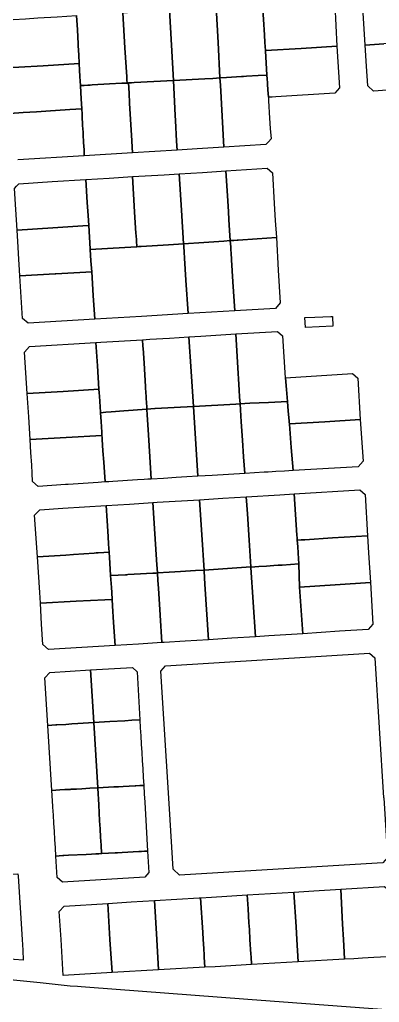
# Model space of a CAD drawing. Header units: metres. Extents: x 3 to 1005126, y 39 to 4383651.
# Drawn here: x 478634.7 to 478789, y 4363768.3 to 4364190.6 of the extents above; entities that cross this region are included whole.
import ezdxf

# ---------------------------------------------------------------- set-up
doc = ezdxf.new("R2010")
doc.units = ezdxf.units.M
doc.header["$MEASUREMENT"] = 0
doc.layers.add('TM_Llucmajor', color=7, linetype='Continuous')

msp = doc.modelspace()

# ---------------------------------------------------------------- linework, layer by layer
at = {"layer": 'TM_Llucmajor', "linetype": 'Continuous', "flags": 128}
for points in [[(478738.93, 4364197.3), (478767.82, 4364199.13), (478769.95, 4364197.05), (478770.33, 4364188.11), (478770.88, 4364179.25), (478755.52, 4364178.31), (478740.17, 4364177.38), (478739.96, 4364180.78), (478739.75, 4364184.18), (478739.34, 4364190.74), (478738.93, 4364197.3)], [(478783.04, 4364179.62), (478783.03, 4364179.76), (478781.79, 4364198.05), (478783.68, 4364200.05), (478796.38, 4364200.83), (478804.38, 4364201.32), (478812.38, 4364201.81), (478813.07, 4364191.89), (478813.76, 4364181.84), (478813.49, 4364181.82), (478813.22, 4364181.8), (478807.16, 4364181.36), (478801.1, 4364180.92), (478798.4, 4364180.73), (478797.77, 4364180.68), (478794.35, 4364180.43), (478790.94, 4364180.19), (478786.99, 4364179.9), (478783.04, 4364179.62)], [(478678.91, 4364193.6), (478688.97, 4364194.22), (478699.02, 4364194.83), (478699.88, 4364179.66), (478700.74, 4364164.48), (478692.27, 4364164.02), (478683.8, 4364163.57), (478682.63, 4364163.5), (478681.45, 4364163.44), (478681.13, 4364163.42), (478680.81, 4364163.41), (478680.73, 4364164.74), (478680.64, 4364166.08), (478679.86, 4364178.51), (478678.91, 4364193.6)], [(478699.02, 4364194.83), (478709.03, 4364195.45), (478719.04, 4364196.06), (478719.85, 4364180.83), (478720.66, 4364165.59), (478719.13, 4364165.5), (478717.6, 4364165.41), (478714.18, 4364165.2), (478700.74, 4364164.48), (478699.88, 4364179.66), (478699.02, 4364194.83)], [(478719.04, 4364196.06), (478723.43, 4364196.33), (478738.93, 4364197.3), (478739.34, 4364190.74), (478739.75, 4364184.18), (478739.96, 4364180.78), (478740.17, 4364177.38), (478740.18, 4364177.29), (478740.83, 4364166.82), (478737.07, 4364166.59), (478732.05, 4364166.29), (478730.74, 4364166.21), (478729.92, 4364166.16), (478723.44, 4364165.76), (478720.66, 4364165.59), (478719.85, 4364180.83), (478719.04, 4364196.06)], [(478629.26, 4364169.87), (478629.05, 4364173.26), (478628.1, 4364188.67), (478628.94, 4364189.63), (478629.77, 4364190.58), (478630.84, 4364190.65), (478631.92, 4364190.71), (478637.2, 4364191.04), (478642.49, 4364191.36), (478650.8, 4364191.87), (478659.12, 4364192.39), (478659.46, 4364186.3), (478659.8, 4364180.22), (478659.82, 4364179.79), (478659.84, 4364179.36), (478660.05, 4364175.57), (478660.26, 4364171.78), (478644.76, 4364170.83), (478634.37, 4364170.19), (478631.81, 4364170.03), (478629.26, 4364169.87)], [(478740.17, 4364177.38), (478755.52, 4364178.31), (478770.88, 4364179.25), (478772, 4364161.28), (478770, 4364159.03), (478744.6, 4364157.48), (478743.01, 4364157.38), (478741.42, 4364157.28), (478741.32, 4364158.9), (478741.22, 4364160.51), (478741.16, 4364161.39), (478741.13, 4364162.03), (478741.03, 4364163.55), (478740.93, 4364165.19), (478740.83, 4364166.82), (478740.18, 4364177.29), (478740.17, 4364177.38)], [(478629.26, 4364169.87), (478631.81, 4364170.03), (478634.37, 4364170.19), (478644.76, 4364170.83), (478660.26, 4364171.78), (478660.42, 4364168.97), (478660.58, 4364166.16), (478660.68, 4364164.25), (478660.79, 4364162.33), (478660.79, 4364162.25), (478661.1, 4364156.66), (478661.22, 4364154.49), (478661.34, 4364152.31), (478658.8, 4364152.15), (478656.25, 4364151.98), (478645.9, 4364151.31), (478641.95, 4364151.05), (478636.2, 4364150.68), (478630.46, 4364150.31), (478630, 4364157.85), (478629.63, 4364163.86), (478629.26, 4364169.87)], [(478681.45, 4364163.44), (478682.63, 4364163.5), (478683.8, 4364163.57), (478692.27, 4364164.02), (478700.74, 4364164.48), (478701.48, 4364149.52), (478701.59, 4364147.24), (478702.03, 4364138.45), (478702.23, 4364134.57), (478683.07, 4364133.39), (478682.64, 4364141.07), (478682.05, 4364152.25), (478681.91, 4364154.78), (478681.68, 4364159.11), (478681.45, 4364163.44)], [(478700.74, 4364164.48), (478714.18, 4364165.2), (478717.6, 4364165.41), (478719.13, 4364165.5), (478720.66, 4364165.59), (478720.82, 4364162.44), (478721.58, 4364149.13), (478722.33, 4364135.82), (478710.9, 4364135.1), (478702.23, 4364134.57), (478702.03, 4364138.45), (478701.59, 4364147.24), (478701.48, 4364149.52), (478700.74, 4364164.48)], [(478720.66, 4364165.59), (478723.44, 4364165.76), (478729.92, 4364166.16), (478730.74, 4364166.21), (478732.05, 4364166.29), (478737.07, 4364166.59), (478740.83, 4364166.82), (478740.93, 4364165.19), (478741.03, 4364163.55), (478741.13, 4364162.03), (478741.16, 4364161.39), (478741.22, 4364160.51), (478741.32, 4364158.9), (478741.42, 4364157.28), (478741.5, 4364155.69), (478741.9, 4364148.29), (478742.24, 4364143.83), (478742.57, 4364139.37), (478741.49, 4364138.16), (478740.41, 4364136.95), (478722.33, 4364135.82), (478721.58, 4364149.13), (478720.82, 4364162.44), (478720.66, 4364165.59)], [(478660.79, 4364162.33), (478662.4, 4364162.41), (478664, 4364162.5), (478664.92, 4364162.55), (478665.84, 4364162.6), (478673.32, 4364163), (478678.52, 4364163.28), (478680.24, 4364163.37), (478680.81, 4364163.41), (478681.13, 4364163.42), (478681.45, 4364163.44), (478681.68, 4364159.11), (478681.91, 4364154.78), (478682.05, 4364152.25), (478682.64, 4364141.07), (478683.07, 4364133.39), (478662.46, 4364132.12), (478662.39, 4364133.41), (478662.32, 4364134.7), (478662.23, 4364136.29), (478662.15, 4364137.87), (478662.12, 4364138.26), (478662.1, 4364138.64), (478662.01, 4364140.37), (478661.91, 4364142.11), (478661.9, 4364142.23), (478661.9, 4364142.34), (478661.82, 4364143.76), (478661.74, 4364145.18), (478661.72, 4364145.55), (478661.7, 4364145.91), (478661.65, 4364146.79), (478661.6, 4364147.68), (478661.47, 4364150), (478661.34, 4364152.31), (478661.22, 4364154.49), (478661.1, 4364156.66), (478660.79, 4364162.25), (478660.79, 4364162.33)], [(478724.31, 4364107.99), (478724, 4364112.82), (478723.19, 4364125.65), (478740.95, 4364126.76), (478743.2, 4364124.77), (478743.99, 4364111.6), (478744.42, 4364104.33), (478744.86, 4364097.07), (478736.63, 4364096.5), (478728.4, 4364095.93), (478728.24, 4364095.91), (478728.09, 4364095.9), (478726.59, 4364095.8), (478725.09, 4364095.7), (478724.96, 4364097.84), (478724.82, 4364099.98), (478724.51, 4364104.83), (478724.31, 4364107.99)], [(478633.59, 4364100.18), (478633.02, 4364109.13), (478632.46, 4364118.08), (478633.37, 4364119.11), (478634.29, 4364120.13), (478648.67, 4364121.03), (478663.05, 4364121.92), (478663.69, 4364112.03), (478664.04, 4364106.55), (478664.33, 4364102.14), (478661.77, 4364101.98), (478648.96, 4364101.16), (478633.59, 4364100.18)], [(478664.04, 4364106.55), (478663.69, 4364112.03), (478663.05, 4364121.92), (478673.1, 4364122.54), (478683.14, 4364123.17), (478684.05, 4364108.11), (478684.61, 4364098.79), (478684.63, 4364098.47), (478684.65, 4364098.14), (478684.8, 4364095.6), (478684.95, 4364093.06), (478682.38, 4364092.9), (478679.81, 4364092.74), (478672.41, 4364092.28), (478665, 4364091.82), (478664.99, 4364091.92), (478664.98, 4364092.14), (478664.66, 4364097.14), (478664.33, 4364102.14), (478664.04, 4364106.55)], [(478684.61, 4364098.79), (478684.05, 4364108.11), (478683.14, 4364123.17), (478696.72, 4364124.01), (478703.21, 4364124.41), (478704.18, 4364108.79), (478705.08, 4364094.31), (478698.59, 4364093.91), (478686.83, 4364093.18), (478685.89, 4364093.12), (478684.95, 4364093.06), (478684.8, 4364095.6), (478684.65, 4364098.14), (478684.63, 4364098.47), (478684.61, 4364098.79)], [(478705.08, 4364094.31), (478704.18, 4364108.79), (478703.21, 4364124.41), (478713.2, 4364125.03), (478723.19, 4364125.65), (478724, 4364112.82), (478724.31, 4364107.99), (478724.51, 4364104.83), (478724.82, 4364099.98), (478724.96, 4364097.84), (478725.09, 4364095.7), (478724.97, 4364095.69), (478722.3, 4364095.5), (478713.69, 4364094.91), (478705.08, 4364094.31)], [(478634.83, 4364080.51), (478634.22, 4364090.14), (478634.21, 4364090.33), (478633.9, 4364095.25), (478633.59, 4364100.18), (478648.96, 4364101.16), (478661.77, 4364101.98), (478664.33, 4364102.14), (478664.66, 4364097.14), (478664.98, 4364092.14), (478664.99, 4364091.92), (478665, 4364091.82), (478665.31, 4364087.05), (478665.62, 4364082.29), (478650.22, 4364081.39), (478649.94, 4364081.38), (478642.38, 4364080.95), (478634.83, 4364080.51)], [(478725.27, 4364092.98), (478725.1, 4364095.58), (478725.09, 4364095.7), (478726.59, 4364095.8), (478728.09, 4364095.9), (478728.24, 4364095.91), (478728.4, 4364095.93), (478736.63, 4364096.5), (478744.86, 4364097.07), (478745.7, 4364083), (478746.54, 4364068.93), (478744.5, 4364066.57), (478727.02, 4364065.51), (478726.22, 4364077.97), (478725.62, 4364087.43), (478725.43, 4364090.43), (478725.36, 4364091.58), (478725.28, 4364092.73), (478725.28, 4364092.85), (478725.27, 4364092.98)], [(478665.62, 4364082.29), (478665.31, 4364087.05), (478665, 4364091.82), (478672.41, 4364092.28), (478679.81, 4364092.74), (478682.38, 4364092.9), (478684.95, 4364093.06), (478685.89, 4364093.12), (478686.83, 4364093.18), (478698.59, 4364093.91), (478705.08, 4364094.31), (478705.12, 4364093.74), (478705.16, 4364093.16), (478705.31, 4364090.66), (478705.47, 4364088.16), (478706.06, 4364078.74), (478706.97, 4364064.33), (478686.95, 4364063.12), (478666.93, 4364061.94), (478666.28, 4364072.11), (478665.62, 4364082.29)], [(478705.16, 4364093.16), (478705.12, 4364093.74), (478705.08, 4364094.31), (478713.69, 4364094.91), (478722.3, 4364095.5), (478724.97, 4364095.69), (478725.09, 4364095.7), (478725.1, 4364095.58), (478725.27, 4364092.98), (478725.28, 4364092.85), (478725.28, 4364092.73), (478725.36, 4364091.58), (478725.43, 4364090.43), (478725.62, 4364087.43), (478726.22, 4364077.97), (478727.02, 4364065.51), (478716.99, 4364064.92), (478706.97, 4364064.33), (478706.06, 4364078.74), (478705.47, 4364088.16), (478705.31, 4364090.66), (478705.16, 4364093.16)], [(478635.99, 4364062.18), (478635.41, 4364071.35), (478634.83, 4364080.51), (478642.38, 4364080.95), (478649.94, 4364081.38), (478650.22, 4364081.39), (478665.62, 4364082.29), (478666.28, 4364072.11), (478666.93, 4364061.94), (478638.33, 4364060.23), (478635.99, 4364062.18)], [(478757.12, 4364062.62), (478761.43, 4364062.77), (478768.3, 4364063.07), (478768.88, 4364063.07), (478769.05, 4364058.93), (478757.38, 4364058.38), (478757.12, 4364062.62)], [(478687.78, 4364047.82), (478687.61, 4364050.47), (478687.45, 4364053.12), (478689.03, 4364053.21), (478690.61, 4364053.31), (478698.99, 4364053.82), (478707.37, 4364054.34), (478708.31, 4364039.39), (478709.24, 4364024.44), (478701.07, 4364023.98), (478692.9, 4364023.51), (478692.78, 4364023.51), (478692.66, 4364023.5), (478690.98, 4364023.4), (478689.29, 4364023.31), (478689.22, 4364024.52), (478689.14, 4364025.72), (478688.98, 4364028.27), (478688.83, 4364030.81), (478688.76, 4364031.93), (478688.69, 4364033.06), (478688.38, 4364038.04), (478688.07, 4364043.02), (478687.94, 4364045.17), (478687.81, 4364047.32), (478687.79, 4364047.57), (478687.78, 4364047.82)], [(478709.24, 4364024.44), (478708.31, 4364039.39), (478707.37, 4364054.34), (478712.45, 4364054.65), (478727.4, 4364055.56), (478728.16, 4364043.51), (478728.93, 4364031.45), (478729.11, 4364028.51), (478729.3, 4364025.56), (478727.5, 4364025.47), (478709.24, 4364024.44)], [(478728.93, 4364031.45), (478728.16, 4364043.51), (478727.4, 4364055.56), (478745.29, 4364056.67), (478747.43, 4364054.75), (478748.64, 4364036.74), (478748.81, 4364036.75), (478749.22, 4364031.67), (478749.64, 4364026.59), (478741.54, 4364026.18), (478733.44, 4364025.77), (478731.37, 4364025.67), (478729.3, 4364025.56), (478729.11, 4364028.51), (478728.93, 4364031.45)], [(478637.96, 4364029.92), (478637.4, 4364038.87), (478636.84, 4364047.82), (478638.86, 4364050.12), (478667.41, 4364051.88), (478668.07, 4364041.88), (478668.72, 4364031.88), (478653.34, 4364030.9), (478637.96, 4364029.92)], [(478668.72, 4364031.88), (478668.07, 4364041.88), (478667.41, 4364051.88), (478669.52, 4364052.01), (478687.45, 4364053.12), (478687.61, 4364050.47), (478687.78, 4364047.82), (478687.79, 4364047.57), (478687.81, 4364047.32), (478687.94, 4364045.17), (478688.07, 4364043.02), (478688.38, 4364038.04), (478688.69, 4364033.06), (478688.76, 4364031.93), (478688.83, 4364030.81), (478688.98, 4364028.27), (478689.14, 4364025.72), (478689.22, 4364024.52), (478689.29, 4364023.31), (478679.34, 4364022.52), (478673.99, 4364022.09), (478671.69, 4364021.91), (478669.39, 4364021.73), (478669.37, 4364021.92), (478668.92, 4364028.79), (478668.82, 4364030.33), (478668.72, 4364031.88)], [(478749.64, 4364026.59), (478749.22, 4364031.67), (478748.81, 4364036.75), (478777.48, 4364038.55), (478779.76, 4364036.54), (478780.83, 4364018.81), (478765.63, 4364017.87), (478750.44, 4364016.92), (478750.38, 4364017.6), (478750.32, 4364018.27), (478749.98, 4364022.43), (478749.64, 4364026.59)], [(478639.21, 4364010.17), (478638.59, 4364020.02), (478637.96, 4364029.92), (478653.34, 4364030.9), (478668.72, 4364031.88), (478668.82, 4364030.33), (478668.92, 4364028.79), (478669.37, 4364021.92), (478669.39, 4364021.73), (478669.51, 4364019.87), (478669.63, 4364018.01), (478669.78, 4364015.72), (478669.93, 4364013.43), (478669.98, 4364012.71), (478670.02, 4364011.99), (478654.62, 4364011.08), (478639.21, 4364010.17)], [(478711.12, 4363994.42), (478709.24, 4364024.44), (478727.5, 4364025.47), (478729.3, 4364025.56), (478729.81, 4364017.78), (478730.33, 4364009.99), (478730.81, 4364002.82), (478731.28, 4363995.64), (478724.32, 4363995.22), (478717.35, 4363994.79), (478714.24, 4363994.6), (478711.12, 4363994.42)], [(478731.28, 4363995.64), (478730.81, 4364002.82), (478730.33, 4364009.99), (478729.81, 4364017.78), (478729.3, 4364025.56), (478731.37, 4364025.67), (478733.44, 4364025.77), (478741.54, 4364026.18), (478749.64, 4364026.59), (478749.98, 4364022.43), (478750.32, 4364018.27), (478750.38, 4364017.6), (478750.44, 4364016.92), (478750.44, 4364016.83), (478751.26, 4364006.84), (478752.08, 4363996.9), (478748.38, 4363996.68), (478744.69, 4363996.46), (478742.99, 4363996.36), (478741.3, 4363996.25), (478739.62, 4363996.15), (478731.28, 4363995.64)], [(478669.63, 4364018.01), (478669.51, 4364019.87), (478669.39, 4364021.73), (478671.69, 4364021.91), (478673.99, 4364022.09), (478679.34, 4364022.52), (478689.29, 4364023.31), (478689.3, 4364023.16), (478689.44, 4364020.83), (478689.71, 4364016.53), (478689.98, 4364012.24), (478690.56, 4364002.72), (478691.15, 4363993.21), (478689.64, 4363993.12), (478688.13, 4363993.03), (478685.21, 4363992.85), (478674.69, 4363992.18), (478673.01, 4363992.07), (478671.34, 4363991.96), (478671.06, 4363996.21), (478670.78, 4364000.46), (478670.46, 4364005.37), (478670.14, 4364010.28), (478670.08, 4364011.14), (478670.02, 4364011.99), (478669.98, 4364012.71), (478669.93, 4364013.43), (478669.78, 4364015.72), (478669.63, 4364018.01)], [(478689.44, 4364020.83), (478689.3, 4364023.16), (478689.29, 4364023.31), (478690.98, 4364023.4), (478692.66, 4364023.5), (478692.78, 4364023.51), (478692.9, 4364023.51), (478701.07, 4364023.98), (478709.24, 4364024.44), (478711.12, 4363994.42), (478706.49, 4363994.14), (478701.85, 4363993.86), (478696.5, 4363993.53), (478691.15, 4363993.21), (478690.56, 4364002.72), (478689.98, 4364012.24), (478689.71, 4364016.53), (478689.44, 4364020.83)], [(478752.08, 4363996.9), (478751.26, 4364006.84), (478750.44, 4364016.83), (478750.44, 4364016.92), (478765.63, 4364017.87), (478780.83, 4364018.81), (478782.13, 4364000.86), (478780.03, 4363998.48), (478752.08, 4363996.9)], [(478671.34, 4363991.96), (478669.85, 4363991.87), (478668.37, 4363991.77), (478666.27, 4363991.64), (478664.16, 4363991.51), (478659.81, 4363991.23), (478655.46, 4363990.95), (478654.93, 4363990.92), (478654.41, 4363990.88), (478642.61, 4363989.97), (478640.26, 4363992.1), (478640.12, 4363995.69), (478639.9, 4363999.16), (478639.55, 4364004.67), (478639.21, 4364010.17), (478654.62, 4364011.08), (478670.02, 4364011.99), (478670.08, 4364011.14), (478670.14, 4364010.28), (478670.46, 4364005.37), (478670.78, 4364000.46), (478671.06, 4363996.21), (478671.34, 4363991.96)], [(478733.9, 4363955.57), (478733.16, 4363966.92), (478732.42, 4363978.27), (478732.18, 4363981.94), (478731.94, 4363985.6), (478746.41, 4363986.51), (478752.53, 4363986.89), (478753.12, 4363977.97), (478753.71, 4363969.05), (478753.78, 4363968.01), (478753.85, 4363966.97), (478754.03, 4363964.2), (478754.22, 4363961.44), (478754.37, 4363959.08), (478754.53, 4363956.73), (478750.93, 4363956.5), (478747.34, 4363956.27), (478745.58, 4363956.16), (478743.82, 4363956.04), (478742.22, 4363955.94), (478740.62, 4363955.84), (478737.28, 4363955.62), (478733.91, 4363955.4), (478733.9, 4363955.57)], [(478753.71, 4363969.05), (478753.12, 4363977.97), (478752.53, 4363986.89), (478780.61, 4363988.57), (478782.97, 4363986.56), (478784.01, 4363968.82), (478768.93, 4363967.9), (478757.08, 4363967.17), (478755.46, 4363967.07), (478753.85, 4363966.97), (478753.78, 4363968.01), (478753.71, 4363969.05)], [(478672.69, 4363968.54), (478672.27, 4363975.2), (478671.85, 4363981.87), (478681.86, 4363982.49), (478691.86, 4363983.11), (478692.73, 4363969.73), (478693.6, 4363956.36), (478693.82, 4363953.03), (478693.83, 4363952.85), (478693.26, 4363952.82), (478692.69, 4363952.79), (478692.31, 4363952.77), (478691.92, 4363952.75), (478683.79, 4363952.3), (478681.14, 4363952.15), (478680.64, 4363952.13), (478680.13, 4363952.1), (478676.94, 4363951.92), (478673.74, 4363951.75), (478673.41, 4363957.05), (478673.26, 4363959.46), (478673.11, 4363961.86), (478672.9, 4363965.2), (478672.69, 4363968.54)], [(478693.83, 4363952.85), (478693.82, 4363953.03), (478693.6, 4363956.36), (478692.73, 4363969.73), (478691.86, 4363983.11), (478693.66, 4363983.22), (478711.83, 4363984.35), (478712.82, 4363969.23), (478713.82, 4363954.11), (478710.1, 4363953.87), (478703.76, 4363953.48), (478698.8, 4363953.16), (478693.83, 4363952.85)], [(478713.82, 4363954.11), (478712.82, 4363969.23), (478711.83, 4363984.35), (478721.88, 4363984.98), (478731.94, 4363985.6), (478732.18, 4363981.94), (478732.42, 4363978.27), (478733.16, 4363966.92), (478733.9, 4363955.57), (478723.86, 4363954.84), (478713.82, 4363954.11)], [(478642.39, 4363959.73), (478641.13, 4363977.64), (478643.3, 4363980.03), (478653.3, 4363980.72), (478671.85, 4363981.87), (478672.27, 4363975.2), (478672.69, 4363968.54), (478672.9, 4363965.2), (478673.11, 4363961.86), (478670.76, 4363961.7), (478668.42, 4363961.54), (478667.54, 4363961.47), (478666.66, 4363961.41), (478657.75, 4363960.8), (478654.57, 4363960.58), (478642.39, 4363959.73)], [(478754.22, 4363961.44), (478754.03, 4363964.2), (478753.85, 4363966.97), (478755.46, 4363967.07), (478757.08, 4363967.17), (478768.93, 4363967.9), (478784.01, 4363968.82), (478784.44, 4363961.54), (478785.22, 4363948.77), (478770.04, 4363947.76), (478754.85, 4363946.75), (478754.53, 4363956.73), (478754.37, 4363959.08), (478754.22, 4363961.44)], [(478643.59, 4363939.92), (478643.32, 4363944.44), (478642.39, 4363959.73), (478654.57, 4363960.58), (478657.75, 4363960.8), (478666.66, 4363961.41), (478667.54, 4363961.47), (478668.42, 4363961.54), (478670.76, 4363961.7), (478673.11, 4363961.86), (478673.26, 4363959.46), (478673.41, 4363957.05), (478673.74, 4363951.75), (478674.07, 4363946.59), (478674.2, 4363944.49), (478674.39, 4363941.43), (478671.28, 4363941.28), (478658.99, 4363940.68), (478643.59, 4363939.92)], [(478694.25, 4363946.4), (478694.04, 4363949.63), (478693.83, 4363952.85), (478698.8, 4363953.16), (478703.76, 4363953.48), (478710.1, 4363953.87), (478713.82, 4363954.11), (478713.85, 4363953.57), (478714.2, 4363948.06), (478715.74, 4363924.19), (478710.74, 4363923.88), (478705.74, 4363923.57), (478696.67, 4363923.01), (478695.77, 4363922.95), (478695.01, 4363934.68), (478694.25, 4363946.4)], [(478714.2, 4363948.06), (478713.85, 4363953.57), (478713.82, 4363954.11), (478723.86, 4363954.84), (478733.9, 4363955.57), (478733.91, 4363955.4), (478733.91, 4363955.28), (478735.88, 4363925.44), (478725.81, 4363924.82), (478715.74, 4363924.19), (478714.2, 4363948.06)], [(478735.88, 4363925.44), (478733.91, 4363955.28), (478733.91, 4363955.4), (478737.28, 4363955.62), (478740.62, 4363955.84), (478742.22, 4363955.94), (478743.82, 4363956.04), (478745.58, 4363956.16), (478747.34, 4363956.27), (478750.93, 4363956.5), (478754.53, 4363956.73), (478754.85, 4363946.75), (478755.54, 4363936.76), (478756.24, 4363926.76), (478741.66, 4363925.8), (478735.88, 4363925.44)], [(478674.39, 4363941.43), (478674.2, 4363944.49), (478674.07, 4363946.59), (478673.74, 4363951.75), (478676.94, 4363951.92), (478680.13, 4363952.1), (478680.64, 4363952.13), (478681.14, 4363952.15), (478683.79, 4363952.3), (478691.92, 4363952.75), (478692.31, 4363952.77), (478692.69, 4363952.79), (478693.26, 4363952.82), (478693.83, 4363952.85), (478694.04, 4363949.63), (478694.25, 4363946.4), (478695.01, 4363934.68), (478695.77, 4363922.95), (478685.7, 4363922.31), (478675.63, 4363921.66), (478675.01, 4363931.55), (478674.56, 4363938.72), (478674.39, 4363941.43)], [(478756.24, 4363926.76), (478755.54, 4363936.76), (478754.85, 4363946.75), (478770.04, 4363947.76), (478785.22, 4363948.77), (478786.32, 4363930.93), (478784.25, 4363928.62), (478771.96, 4363927.8), (478764.1, 4363927.28), (478756.24, 4363926.76)], [(478675.63, 4363921.66), (478647.05, 4363920), (478644.66, 4363922.11), (478644.14, 4363930.9), (478643.59, 4363939.92), (478658.99, 4363940.68), (478671.28, 4363941.28), (478674.39, 4363941.43), (478674.56, 4363938.72), (478675.01, 4363931.55), (478675.63, 4363921.66)], [(478791.02, 4363856.23), (478792.56, 4363830.65), (478790.57, 4363828.35), (478750.38, 4363825.9), (478703.24, 4363822.94), (478700.61, 4363825.56), (478699.02, 4363851.52), (478695.27, 4363910.72), (478697.36, 4363912.99), (478784.88, 4363918.46), (478787.1, 4363916.45), (478790.88, 4363856.22), (478791.02, 4363856.23)], [(478646.8, 4363887.32), (478645.57, 4363907.82), (478647.65, 4363910.15), (478665.13, 4363911.2), (478666.54, 4363888.57), (478659.7, 4363888.14), (478657.1, 4363887.98), (478654.5, 4363887.81), (478650.65, 4363887.58), (478650.2, 4363887.55), (478646.8, 4363887.32)], [(478666.54, 4363888.57), (478665.13, 4363911.2), (478683.07, 4363912.27), (478685.12, 4363910.4), (478686.28, 4363889.79), (478682.9, 4363889.58), (478679.83, 4363889.39), (478673.38, 4363888.99), (478666.54, 4363888.57)], [(478668.29, 4363860.52), (478666.54, 4363888.57), (478673.38, 4363888.99), (478679.83, 4363889.39), (478682.9, 4363889.58), (478686.28, 4363889.79), (478686.48, 4363886.33), (478686.69, 4363882.87), (478686.9, 4363879.29), (478687.11, 4363875.71), (478687.32, 4363872.22), (478687.52, 4363868.73), (478687.74, 4363865.16), (478687.95, 4363861.59), (478686.26, 4363861.5), (478684.57, 4363861.4), (478684.46, 4363861.4), (478684.34, 4363861.39), (478681.74, 4363861.25), (478679.13, 4363861.11), (478677.09, 4363861), (478675.05, 4363860.89), (478668.29, 4363860.52)], [(478648.55, 4363859.45), (478646.8, 4363887.32), (478650.2, 4363887.55), (478650.65, 4363887.58), (478654.5, 4363887.81), (478657.1, 4363887.98), (478659.7, 4363888.14), (478666.54, 4363888.57), (478668.29, 4363860.52), (478668.19, 4363860.51), (478664.82, 4363860.33), (478661.45, 4363860.15), (478659.08, 4363860.02), (478656.72, 4363859.89), (478656.48, 4363859.88), (478656.25, 4363859.86), (478654.09, 4363859.75), (478651.94, 4363859.63), (478650.27, 4363859.54), (478648.55, 4363859.45)], [(478650.28, 4363831.23), (478650.06, 4363834.78), (478649.84, 4363838.32), (478649.63, 4363841.8), (478649.42, 4363845.29), (478649.21, 4363848.74), (478649, 4363852.2), (478648.98, 4363852.59), (478648.55, 4363859.45), (478650.27, 4363859.54), (478651.94, 4363859.63), (478654.09, 4363859.75), (478656.25, 4363859.86), (478656.48, 4363859.88), (478656.72, 4363859.89), (478659.08, 4363860.02), (478661.45, 4363860.15), (478664.82, 4363860.33), (478668.19, 4363860.51), (478668.2, 4363860.42), (478668.62, 4363853.27), (478668.83, 4363849.81), (478669.03, 4363846.35), (478669.24, 4363842.87), (478669.45, 4363839.39), (478669.66, 4363835.84), (478669.87, 4363832.28), (478668.63, 4363832.21), (478667.38, 4363832.15), (478665.48, 4363832.04), (478663.18, 4363831.92), (478655.65, 4363831.52), (478653.67, 4363831.41), (478653.43, 4363831.4), (478653.19, 4363831.38), (478651.73, 4363831.31), (478650.28, 4363831.23)], [(478669.87, 4363832.28), (478669.66, 4363835.84), (478669.45, 4363839.39), (478669.24, 4363842.87), (478669.03, 4363846.35), (478668.83, 4363849.81), (478668.62, 4363853.27), (478668.2, 4363860.42), (478668.19, 4363860.51), (478668.29, 4363860.52), (478675.05, 4363860.89), (478677.09, 4363861), (478679.13, 4363861.11), (478681.74, 4363861.25), (478684.34, 4363861.39), (478684.46, 4363861.4), (478684.57, 4363861.4), (478686.26, 4363861.5), (478687.95, 4363861.59), (478688.16, 4363857.96), (478688.38, 4363854.34), (478689, 4363843.84), (478689.62, 4363833.34), (478688.3, 4363833.27), (478686.98, 4363833.2), (478686.43, 4363833.17), (478685.88, 4363833.14), (478678.69, 4363832.75), (478676.72, 4363832.65), (478676.21, 4363832.62), (478675.69, 4363832.59), (478669.95, 4363832.28), (478669.87, 4363832.28)], [(478689.62, 4363833.34), (478690.17, 4363824.1), (478688.42, 4363822.11), (478653.16, 4363819.92), (478650.84, 4363822.01), (478650.28, 4363831.23), (478651.73, 4363831.31), (478653.19, 4363831.38), (478653.43, 4363831.4), (478653.67, 4363831.41), (478655.65, 4363831.52), (478663.18, 4363831.92), (478665.48, 4363832.04), (478667.38, 4363832.15), (478668.63, 4363832.21), (478669.87, 4363832.28), (478669.95, 4363832.28), (478675.69, 4363832.59), (478676.21, 4363832.62), (478676.72, 4363832.65), (478678.69, 4363832.75), (478685.88, 4363833.14), (478686.43, 4363833.17), (478686.98, 4363833.2), (478688.3, 4363833.27), (478689.62, 4363833.34)], [(478632.38, 4363786.8), (478623.15, 4363787.72), (478609.99, 4363789.02), (478610.5, 4363795.39), (478611.35, 4363805.97), (478612.7, 4363822.91), (478623.35, 4363823.22), (478633.99, 4363823.54), (478634.05, 4363822.62), (478635.72, 4363795.39), (478636.01, 4363790.72), (478636.28, 4363786.41), (478632.38, 4363786.8)], [(478773.65, 4363795.39), (478773.29, 4363801.93), (478772.47, 4363816.99), (478791.3, 4363818.15), (478793.61, 4363816.14), (478794.78, 4363795.39), (478795.19, 4363788.08), (478786.63, 4363787.59), (478781.83, 4363787.31), (478778.07, 4363787.09), (478774.11, 4363786.87), (478773.95, 4363789.9), (478773.65, 4363795.39)], [(478713.46, 4363795.39), (478713.29, 4363798.37), (478712.37, 4363813.31), (478717.05, 4363813.59), (478732.36, 4363814.53), (478732.73, 4363808.52), (478733.1, 4363802.52), (478733.28, 4363799.6), (478733.54, 4363795.39), (478733.93, 4363789.01), (478734, 4363787.89), (478734.08, 4363786.76), (478734.15, 4363785.72), (478734.22, 4363784.57), (478718.64, 4363783.67), (478714.21, 4363783.41), (478714.08, 4363785.6), (478713.93, 4363787.77), (478713.88, 4363788.71), (478713.83, 4363789.65), (478713.77, 4363790.55), (478713.71, 4363791.46), (478713.46, 4363795.39)], [(478733.54, 4363795.39), (478733.28, 4363799.6), (478733.1, 4363802.52), (478732.73, 4363808.52), (478732.36, 4363814.53), (478742.41, 4363815.14), (478752.43, 4363815.76), (478753.36, 4363800.84), (478753.7, 4363795.39), (478754.28, 4363785.72), (478734.22, 4363784.57), (478734.15, 4363785.72), (478734.08, 4363786.76), (478734, 4363787.89), (478733.93, 4363789.01), (478733.54, 4363795.39)], [(478753.7, 4363795.39), (478753.36, 4363800.84), (478752.43, 4363815.76), (478760.9, 4363816.28), (478772.47, 4363816.99), (478773.29, 4363801.93), (478773.65, 4363795.39), (478773.95, 4363789.9), (478774.11, 4363786.87), (478754.28, 4363785.72), (478753.7, 4363795.39)], [(478652.45, 4363795.39), (478651.72, 4363807.37), (478653.85, 4363809.74), (478672.5, 4363810.88), (478673.47, 4363795.39), (478674.36, 4363781.12), (478653.39, 4363779.91), (478652.45, 4363795.39)], [(478673.47, 4363795.39), (478672.5, 4363810.88), (478682.5, 4363811.49), (478692.5, 4363812.1), (478693.51, 4363795.39), (478694.3, 4363782.27), (478674.36, 4363781.12), (478673.47, 4363795.39)], [(478693.51, 4363795.39), (478692.5, 4363812.1), (478711.77, 4363813.27), (478712.37, 4363813.31), (478713.29, 4363798.37), (478713.46, 4363795.39), (478713.71, 4363791.46), (478713.77, 4363790.55), (478713.83, 4363789.65), (478713.88, 4363788.71), (478713.93, 4363787.77), (478714.08, 4363785.6), (478714.21, 4363783.41), (478694.3, 4363782.27), (478693.51, 4363795.39)]]:
    msp.add_lwpolyline(points, close=True, dxfattribs=at)
for points in [[(478678.91, 4364193.6), (478679.86, 4364178.51), (478680.64, 4364166.08), (478680.73, 4364164.74), (478680.81, 4364163.41), (478680.24, 4364163.37), (478678.52, 4364163.28), (478673.32, 4364163), (478665.84, 4364162.6), (478664.92, 4364162.55), (478664, 4364162.5), (478662.4, 4364162.41), (478660.79, 4364162.33), (478660.68, 4364164.25), (478660.58, 4364166.16), (478660.42, 4364168.97), (478660.26, 4364171.78), (478660.05, 4364175.57), (478659.84, 4364179.36), (478659.82, 4364179.79), (478659.8, 4364180.22), (478659.46, 4364186.3), (478659.12, 4364192.39)], [(478792.45, 4364160.39), (478786.57, 4364159.96), (478784.05, 4364162.22), (478783.6, 4364170.65), (478783.04, 4364179.62), (478783.04, 4364179.62), (478786.99, 4364179.9), (478790.94, 4364180.19)], [(478630.46, 4364150.31), (478636.2, 4364150.68), (478641.95, 4364151.05), (478645.9, 4364151.31), (478656.25, 4364151.98), (478658.8, 4364152.15), (478661.34, 4364152.31), (478661.47, 4364150), (478661.6, 4364147.68), (478661.65, 4364146.79), (478661.7, 4364145.91), (478661.72, 4364145.55), (478661.74, 4364145.18), (478661.82, 4364143.76), (478661.9, 4364142.34), (478661.9, 4364142.23), (478661.91, 4364142.11), (478662.01, 4364140.37), (478662.1, 4364138.64), (478662.12, 4364138.26), (478662.15, 4364137.87), (478662.23, 4364136.29), (478662.32, 4364134.7), (478662.39, 4364133.41), (478662.46, 4364132.12), (478633.95, 4364130.37)], [(478590.23, 4363782.23), (478643.5, 4363776.8), (478656.39, 4363775.48), (478659.54, 4363775.25), (478661.15, 4363775.13), (478662.92, 4363774.99), (478732.64, 4363769.78), (478809.26, 4363764.02)]]:
    msp.add_lwpolyline(points, dxfattribs=at)

doc.saveas('drawing.dxf')
